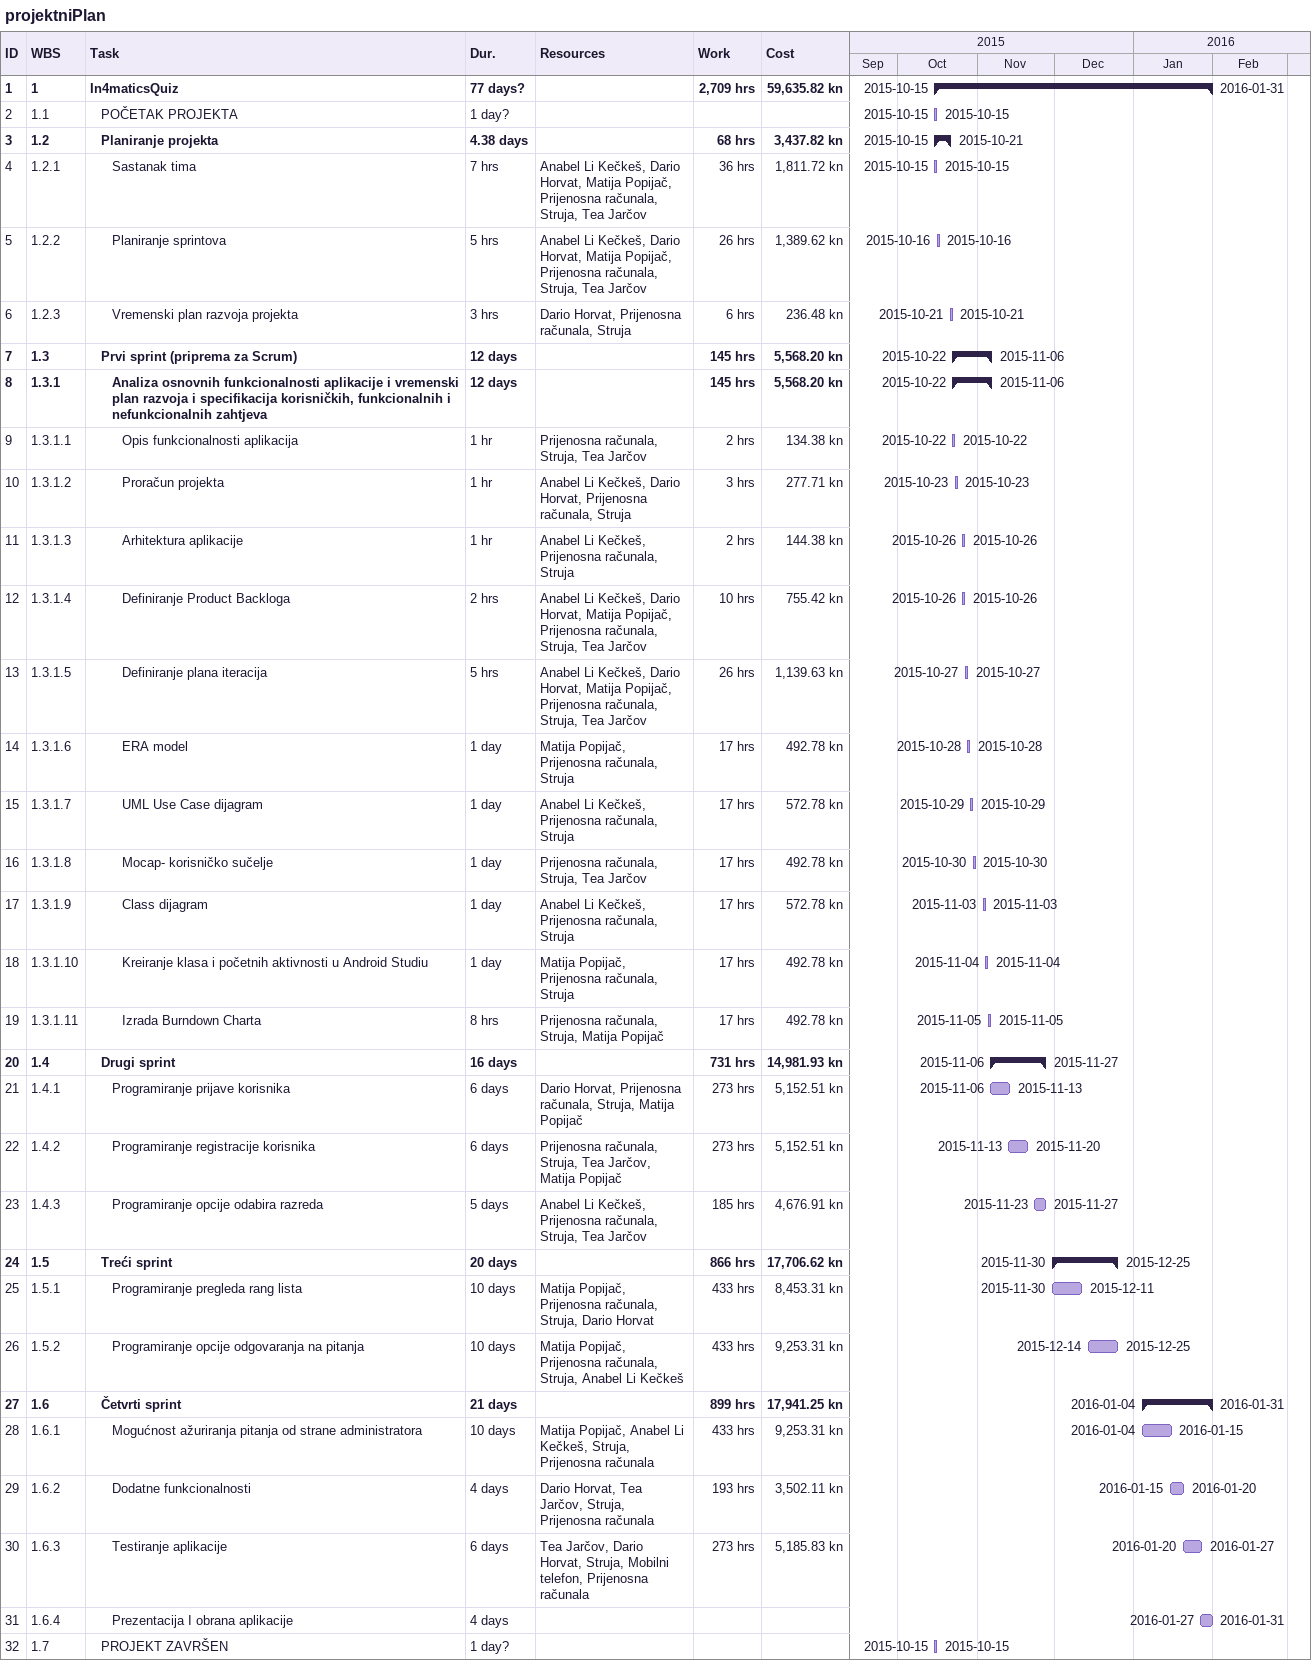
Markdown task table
projektniPlan

| ID | WBS | Task | Duration | Start | Finish | Resources | Work (h) | Cost (kn) |
|---|---|---|---|---|---|---|---|---|
| 1 | 1 | **In4maticsQuiz** | 77d? | 2015-10-15 | 2016-01-31 |  | 2709 | 59635.82 |
| 2 | 1.1 | POČETAK PROJEKTA | 1d? | 2015-10-15 | 2015-10-15 |  |  |  |
| 3 | 1.2 | **Planiranje projekta** | 4.38d | 2015-10-15 | 2015-10-21 |  | 68 | 3437.82 |
| 4 | 1.2.1 | Sastanak tima | 7h | 2015-10-15 | 2015-10-15 | Anabel Li Kečkeš, Dario Horvat, Matija Popijač, Prijenosna računala, Struja, Tea Jarčov | 36 | 1811.72 |
| 5 | 1.2.2 | Planiranje sprintova | 5h | 2015-10-16 | 2015-10-16 | Anabel Li Kečkeš, Dario Horvat, Matija Popijač, Prijenosna računala, Struja, Tea Jarčov | 26 | 1389.62 |
| 6 | 1.2.3 | Vremenski plan razvoja projekta | 3h | 2015-10-21 | 2015-10-21 | Dario Horvat, Prijenosna računala, Struja | 6 | 236.48 |
| 7 | 1.3 | **Prvi sprint (priprema za Scrum)** | 12d | 2015-10-22 | 2015-11-06 |  | 145 | 5568.20 |
| 8 | 1.3.1 | **Analiza osnovnih funkcionalnosti aplikacije i vremenski plan razvoja i specifikacija korisničkih, funkcionalnih i nefunkcionalnih zahtjeva** | 12d | 2015-10-22 | 2015-11-06 |  | 145 | 5568.20 |
| 9 | 1.3.1.1 | Opis funkcionalnosti aplikacija | 1h | 2015-10-22 | 2015-10-22 | Prijenosna računala, Struja, Tea Jarčov | 2 | 134.38 |
| 10 | 1.3.1.2 | Proračun projekta | 1h | 2015-10-23 | 2015-10-23 | Anabel Li Kečkeš, Dario Horvat, Prijenosna računala, Struja | 3 | 277.71 |
| 11 | 1.3.1.3 | Arhitektura aplikacije | 1h | 2015-10-26 | 2015-10-26 | Anabel Li Kečkeš, Prijenosna računala, Struja | 2 | 144.38 |
| 12 | 1.3.1.4 | Definiranje Product Backloga | 2h | 2015-10-26 | 2015-10-26 | Anabel Li Kečkeš, Dario Horvat, Matija Popijač, Prijenosna računala, Struja, Tea Jarčov | 10 | 755.42 |
| 13 | 1.3.1.5 | Definiranje plana iteracija | 5h | 2015-10-27 | 2015-10-27 | Anabel Li Kečkeš, Dario Horvat, Matija Popijač, Prijenosna računala, Struja, Tea Jarčov | 26 | 1139.63 |
| 14 | 1.3.1.6 | ERA model | 1d | 2015-10-28 | 2015-10-28 | Matija Popijač, Prijenosna računala, Struja | 17 | 492.78 |
| 15 | 1.3.1.7 | UML Use Case dijagram | 1d | 2015-10-29 | 2015-10-29 | Anabel Li Kečkeš, Prijenosna računala, Struja | 17 | 572.78 |
| 16 | 1.3.1.8 | Mocap- korisničko sučelje | 1d | 2015-10-30 | 2015-10-30 | Prijenosna računala, Struja, Tea Jarčov | 17 | 492.78 |
| 17 | 1.3.1.9 | Class dijagram | 1d | 2015-11-03 | 2015-11-03 | Anabel Li Kečkeš, Prijenosna računala, Struja | 17 | 572.78 |
| 18 | 1.3.1.10 | Kreiranje klasa i početnih aktivnosti u Android Studiu | 1d | 2015-11-04 | 2015-11-04 | Matija Popijač, Prijenosna računala, Struja | 17 | 492.78 |
| 19 | 1.3.1.11 | Izrada Burndown Charta | 8h | 2015-11-05 | 2015-11-05 | Prijenosna računala, Struja, Matija Popijač | 17 | 492.78 |
| 20 | 1.4 | **Drugi sprint** | 16d | 2015-11-06 | 2015-11-27 |  | 731 | 14981.93 |
| 21 | 1.4.1 | Programiranje prijave korisnika | 6d | 2015-11-06 | 2015-11-13 | Dario Horvat, Prijenosna računala, Struja, Matija Popijač | 273 | 5152.51 |
| 22 | 1.4.2 | Programiranje registracije korisnika | 6d | 2015-11-13 | 2015-11-20 | Prijenosna računala, Struja, Tea Jarčov, Matija Popijač | 273 | 5152.51 |
| 23 | 1.4.3 | Programiranje opcije odabira razreda | 5d | 2015-11-23 | 2015-11-27 | Anabel Li Kečkeš, Prijenosna računala, Struja, Tea Jarčov | 185 | 4676.91 |
| 24 | 1.5 | **Treći sprint** | 20d | 2015-11-30 | 2015-12-25 |  | 866 | 17706.62 |
| 25 | 1.5.1 | Programiranje pregleda rang lista | 10d | 2015-11-30 | 2015-12-11 | Matija Popijač, Prijenosna računala, Struja, Dario Horvat | 433 | 8453.31 |
| 26 | 1.5.2 | Programiranje opcije odgovaranja na pitanja | 10d | 2015-12-14 | 2015-12-25 | Matija Popijač, Prijenosna računala, Struja, Anabel Li Kečkeš | 433 | 9253.31 |
| 27 | 1.6 | **Četvrti sprint** | 21d | 2016-01-04 | 2016-01-31 |  | 899 | 17941.25 |
| 28 | 1.6.1 | Mogućnost ažuriranja pitanja od strane administratora | 10d | 2016-01-04 | 2016-01-15 | Matija Popijač, Anabel Li Kečkeš, Struja, Prijenosna računala | 433 | 9253.31 |
| 29 | 1.6.2 | Dodatne funkcionalnosti | 4d | 2016-01-15 | 2016-01-20 | Dario Horvat, Tea Jarčov, Struja, Prijenosna računala | 193 | 3502.11 |
| 30 | 1.6.3 | Testiranje aplikacije | 6d | 2016-01-20 | 2016-01-27 | Tea Jarčov, Dario Horvat, Struja, Mobilni telefon, Prijenosna računala | 273 | 5185.83 |
| 31 | 1.6.4 | Prezentacija I obrana aplikacije | 4d | 2016-01-27 | 2016-01-31 |  |  |  |
| 32 | 1.7 | PROJEKT ZAVRŠEN | 1d? | 2015-10-15 | 2015-10-15 |  |  |  |
